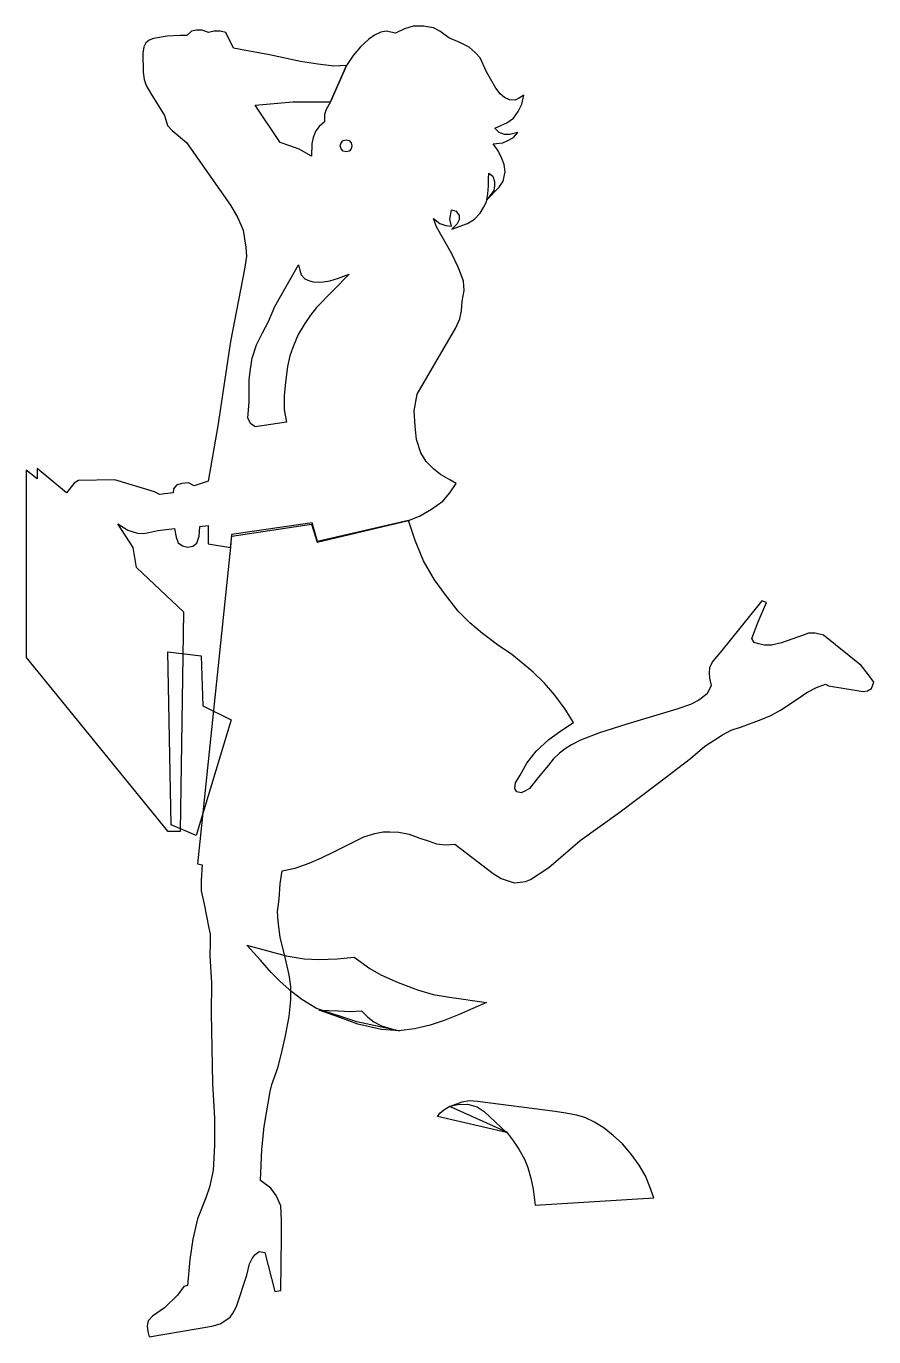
# Model space of a CAD drawing. Extents: x 497 to 609, y -32 to 141.
import ezdxf

# ---------------------------------------------------------------- set-up
doc = ezdxf.new("R2010")
doc.units = 0
doc.header["$MEASUREMENT"] = 0
doc.layers.add('LAYER_1', color=7, linetype='CONTINUOUS')

msp = doc.modelspace()

# ---------------------------------------------------------------- linework, layer by layer
at = {"layer": 'LAYER_1', "linetype": 'CONTINUOUS'}
for points in [[(539.67, 135.97), (537.55, 131.17), (536.99, 130.18), (536.76, 129.48), (536.76, 128.52), (536.06, 127.9), (535.61, 127.33), (535.27, 126.48), (535.1, 125.64), (535.07, 124.03), (533.43, 124.93), (532.22, 125.38), (530.95, 125.81), (527.65, 130.72), (532.61, 131.17), (537.55, 131.17), (539.67, 135.97), (537.98, 135.88), (535.89, 136.14), (533.6, 136.5), (529.51, 137.35), (527.87, 137.69), (526.4, 137.94), (524.79, 138.23), (523.78, 140.31), (523.04, 140.48), (522.17, 140.48), (521.49, 140.31), (520.67, 140.6), (519.91, 140.6), (519.23, 140.46), (518.64, 139.92), (517.74, 139.92), (516.04, 139.83), (514.24, 139.5), (513.65, 139.3), (513.25, 138.96), (512.97, 138.42), (512.83, 137.6), (512.88, 135.06), (513.02, 134.13), (513.28, 133.31), (513.87, 132.27), (515.71, 129.36), (516.1, 128.04), (516.69, 127.39), (518.58, 125.81), (524.4, 117.54), (525.36, 115.9), (526.04, 114.26), (526.4, 112.03), (526.49, 110.82), (526.23, 109.12), (525.98, 107.74), (524.37, 99.61), (522.71, 88.49), (521.46, 81.18), (519.6, 80.56), (518.87, 80.98), (517.99, 80.9), (517.26, 80.64), (516.86, 80.19), (516.81, 79.66), (515.03, 79.43), (514.38, 79.77), (509.16, 81.35), (504.36, 81.29), (503.77, 80.93), (502.78, 79.63), (498.91, 82.87), (498.91, 81.49), (497.47, 82.62), (497.47, 57.95), (516.1, 35.09), (517.79, 35.09), (518.22, 63.91), (512.01, 69.81), (511.58, 72.46), (509.55, 75.56), (510.88, 74.75), (512.15, 74.35), (512.97, 74.29), (513.62, 74.43), (514.8, 74.69), (517, 74.94), (517.23, 73.79), (517.51, 73.05), (518.08, 72.66), (518.75, 72.49), (519.43, 72.6), (519.94, 73), (520.25, 73.93), (520.33, 75.23), (521.46, 75.34), (521.46, 72.91), (524.37, 72.46), (524.57, 73.93), (535.07, 75.54), (535.8, 73.14), (547.83, 75.99), (549.29, 76.58), (550.88, 77.51), (552.34, 78.53), (553.3, 79.66), (554.12, 80.87), (553.3, 81.38), (552.06, 82.06), (551.16, 82.76), (550.17, 83.78), (549.46, 84.93), (548.87, 86.68), (548.7, 88.43), (548.59, 90.47), (548.96, 92.67), (554.07, 101.39), (554.6, 102.58), (554.8, 103.65), (554.91, 104.92), (555.17, 106.3), (555.08, 107.54), (554.77, 108.36), (554.38, 109.38), (553.56, 111.13), (551.52, 114.71), (551.13, 115.79), (551.98, 115.14), (552.74, 114.88), (553.5, 114.8), (553.3, 115.7), (553.5, 116.92), (554.12, 116.77), (554.52, 116.21), (554.52, 115.64), (554.26, 115.08), (553.56, 114.4), (555.62, 115.14), (556.52, 115.7), (557.28, 116.49), (557.73, 117.23), (558.13, 117.99), (558.3, 119.03), (558.38, 120.1), (558.38, 121.01), (558.41, 121.77), (558.95, 121.37), (559.15, 120.67), (559.17, 120.1), (559.06, 119.48), (558.16, 118.24), (559.8, 119.94), (560.3, 120.73), (560.56, 121.94), (560.44, 122.9), (560.13, 123.72), (559.65, 124.71), (559, 125.64), (560.25, 125.78), (560.92, 126.06), (561.66, 126.46), (562.22, 127.13), (561.18, 126.85), (560.47, 126.85), (559.8, 127.13), (559.2, 127.7), (560.81, 128.4), (561.66, 129.02), (562.28, 129.9), (562.76, 130.86), (563.04, 132.04), (562.48, 131.68), (561.88, 131.4), (561.12, 131.45), (560.47, 131.73), (559.91, 132.21), (559.32, 132.95), (558.1, 135.12), (557.28, 136.96), (556.63, 137.69), (555.82, 138.37), (554.6, 138.99), (553.16, 139.61), (551.95, 140.48), (551.13, 140.91), (549.83, 141.13), (548.45, 141.13), (547.29, 140.79), (546.13, 140.2), (544.89, 140.46), (544.19, 140.37), (543.37, 139.95), (542.63, 139.41), (541.5, 138.42), (540.54, 137.27), (539.67, 135.97)], [(540.38, 125.38), (540.27, 124.97), (540, 124.68), (539.61, 124.56), (539.23, 124.68), (538.95, 124.97), (538.85, 125.38), (538.95, 125.78), (539.23, 126.06), (539.61, 126.17), (540, 126.06), (540.27, 125.78), (540.38, 125.38)], [(533.35, 109.69), (533.52, 109.01), (533.71, 108.39), (534.17, 107.85), (534.79, 107.6), (535.29, 107.46), (536.06, 107.4), (536.62, 107.43), (537.47, 107.6), (538.6, 107.94), (540.01, 108.48), (535.72, 104.07), (534.93, 103.08), (534.17, 101.96), (533.32, 100.49), (532.7, 99.02), (532.22, 97.69), (531.91, 96.28), (531.63, 94.25), (531.46, 92.41), (531.46, 90.64), (531.57, 89.9), (531.77, 88.94), (527.65, 88.35), (527, 88.77), (526.69, 89.54), (526.86, 91.6), (526.86, 94.59), (527, 95.94), (527.25, 97.38), (527.81, 99.13), (528.61, 100.74), (529.37, 102.24), (530.24, 104.19), (531.91, 107.15), (533.35, 109.69)], [(524.37, 72.49), (520.05, 30.77), (520.67, 30.63), (520.5, 28.62), (520.5, 27.21), (520.9, 25.46), (521.24, 23.85), (521.52, 22.27), (521.72, 21.51), (521.72, 20.33), (521.66, 18.66), (521.86, 15.02), (521.83, 11.07), (521.92, 6.52), (522, 1.81), (522.28, -2.76), (522.28, -6.29), (522.08, -9.65), (521.63, -11.82), (521.15, -13.24), (520.05, -16.03), (519.43, -18.71), (519.04, -21.36), (518.7, -24.78), (518.25, -24.95), (517.4, -26.05), (515.68, -27.74), (514.1, -28.82), (513.56, -29.47), (513.42, -30.11), (513.5, -30.85), (513.67, -31.55), (521.92, -30.14), (523.02, -29.83), (523.75, -29.35), (524.34, -28.96), (524.65, -28.53), (525.19, -27.57), (526.52, -23.43), (526.88, -21.96), (527.25, -21.22), (527.62, -20.69), (528.15, -20.32), (528.92, -20.43), (530.24, -25.57), (531, -25.46), (531.12, -18.46), (531.12, -16.17), (531, -14.28), (530.38, -12.95), (529.71, -11.97), (528.32, -10.95), (528.52, -6.88), (528.83, -3.84), (529.59, 0.76), (529.85, 1.7), (530.64, 3.9), (531.12, 5.79), (531.65, 8.08), (532.11, 10.64), (532.33, 12.85), (532.33, 14.6), (532.11, 16.15), (531.57, 18.41), (530.92, 21.12), (530.67, 23.15), (530.58, 24.5), (530.81, 26.11), (530.95, 28.14), (531.2, 29.84), (532.9, 30.18), (534.73, 30.85), (536.37, 31.56), (538.09, 32.38), (541.93, 34.3), (543.42, 34.75), (544.52, 35), (545.37, 35), (546.56, 34.92), (547.91, 34.69), (549.21, 34.21), (550.54, 33.73), (551.52, 33.39), (552.71, 33.28), (553.95, 33.37), (558.98, 29.5), (560.05, 28.82), (560.98, 28.51), (561.77, 28.28), (562.53, 28.34), (563.27, 28.43), (563.89, 28.68), (566.32, 30.26), (570.44, 33.82), (575.74, 37.6), (580.74, 41.38), (584.97, 44.66), (586.89, 46.26), (589.21, 47.76), (590.36, 48.38), (591.69, 48.83), (594.29, 49.79), (595.59, 50.3), (596.83, 51.01), (598.89, 52.39), (600.33, 53.32), (601.6, 54), (602.76, 54.42), (603.18, 54.2), (607.72, 53.46), (608.29, 53.55), (608.82, 53.86), (609.13, 54.68), (608.29, 55.83), (607.47, 56.91), (602.53, 60.89), (601.43, 61.17), (600.55, 61.17), (599.74, 60.86), (599.09, 60.63), (596.97, 59.87), (595.67, 59.56), (594.74, 59.56), (593.95, 59.76), (593.38, 59.93), (593.07, 60.46), (593.89, 62.66), (595.02, 65.18), (594.4, 65.4), (588.95, 58.66), (587.94, 57.47), (587.51, 56.62), (587.46, 55.92), (587.51, 55.24), (587.71, 54.25), (587.2, 53.15), (586.1, 52.31), (584.97, 51.77), (583.19, 51.15), (576.59, 49.17), (573, 48.02), (570.49, 47.06), (569.31, 46.46), (568.46, 45.9), (567.75, 45.36), (566.91, 44.57), (566.26, 43.75), (564.93, 42.12), (563.77, 40.68), (563.18, 40.34), (562.67, 40.14), (562.11, 40.25), (561.83, 40.68), (561.94, 41.44), (562.53, 42.45), (563.44, 44.04), (564.65, 45.62), (566.32, 47.14), (567.9, 48.27), (569.59, 49.37), (568.49, 51.15), (567.11, 53.01), (565.75, 54.59), (564.28, 56.03), (563.18, 56.96), (561.46, 58.35), (559.54, 59.62), (557.59, 61.11), (555.93, 62.5), (554.4, 64.05), (552.71, 66.19), (551.27, 68.2), (549.83, 70.71), (548.73, 73.36), (547.83, 75.99), (535.86, 73.22), (535.13, 75.7), (524.51, 74.15), (524.37, 72.49)], [(516.13, 58.71), (520.5, 58.15), (520.76, 51.57), (524.48, 49.74), (519.88, 34.49), (516.55, 35.91), (516.13, 58.71)], [(526.54, 20.04), (531.74, 18.63), (534.08, 18.26), (536.03, 18.15), (538.48, 18.26), (540.66, 18.46), (542.72, 16.99), (544.19, 16.12), (546.47, 15.13), (549.01, 14.17), (551.1, 13.55), (553.22, 13.18), (558.13, 12.51), (554.49, 10.93), (552.54, 10.11), (550.68, 9.51), (548.62, 9.03), (546.56, 8.75), (541.05, 9.94), (535.72, 11.69), (533.8, 12.9), (532.47, 13.92), (530.92, 15.27), (529.73, 16.46), (528.32, 18.07), (526.54, 20.04)], [(536.06, 11.49), (538.6, 11.41), (540.18, 11.32), (541.65, 11.41), (542.49, 10.56), (543.28, 9.94), (544.3, 9.43), (545.6, 9.03), (546.64, 8.75), (544.3, 8.95), (541.14, 9.63), (538.79, 10.5), (536.06, 11.49)], [(551.64, -2.51), (551.98, -2.09), (552.51, -1.63), (553.3, -1.18), (554.32, -0.96), (555.62, -0.9), (556.89, -1.27), (557.82, -1.89), (558.5, -2.51), (560.75, -4.63), (551.64, -2.51)], [(553.33, -1.21), (560.75, -4.57), (561.69, -5.78), (562.39, -6.83), (563.1, -8.13), (563.55, -9.23), (563.94, -10.64), (564.25, -12.11), (564.51, -14.2), (580.17, -13.26), (579.64, -11.8), (579.05, -10.33), (578.23, -8.92), (577.18, -7.51), (576.05, -6.15), (574.81, -5.02), (573.63, -4.06), (572.33, -3.27), (571.06, -2.65), (569.98, -2.37), (568.57, -2.09), (567.16, -1.89), (556.94, -0.53), (555.87, -0.48), (554.86, -0.65), (553.33, -1.21)]]:
    msp.add_lwpolyline(points, dxfattribs=at)

doc.saveas('drawing.dxf')
